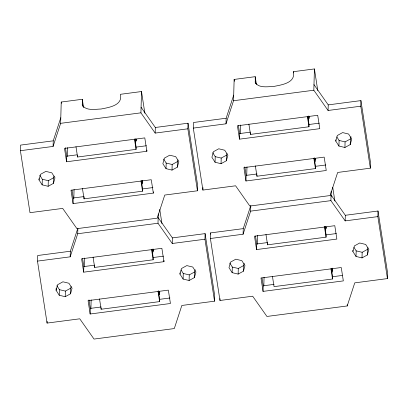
<?xml version="1.0" encoding="UTF-8"?>
<svg xmlns="http://www.w3.org/2000/svg" width="408" height="408" viewBox="0 0 408 408"><rect width="100%" height="100%" fill="white"/><g stroke="black" fill="none" stroke-linecap="round" stroke-linejoin="round"><path stroke-width="0.61" d="M141.071 107.238L155.326 127.485L188.017 123.211L197.605 185.191L197.452 190.786L164.756 195.06L157.213 218.163L76.933 228.659L62.684 208.406L29.988 212.68L20.4 150.705L20.558 145.105L53.249 140.831L60.792 117.733M39 179.887L40.525 174.313L45.839 171.391L51.826 172.834L54.983 177.796L53.458 183.371L48.144 186.293L42.157 184.85L39 179.887L39.035 178.643M37.485 261.11L37.643 255.515L70.334 251.236L77.877 228.138L77.719 233.738L70.176 256.836L37.485 261.11L47.073 323.085L79.769 318.811L94.019 339.063L174.298 328.567L181.841 305.465L214.537 301.191L214.69 295.596L205.102 233.621L172.406 237.895L158.156 217.643M42.157 184.85L42.31 179.255L39.785 175.282M48.144 186.293L48.302 180.698L53.611 177.776L54.07 176.103M47.073 323.085L47.124 321.224M20.4 150.705L53.091 146.431L53.249 140.831M53.458 183.371L53.611 177.776M53.091 146.431L60.639 123.328L61.231 102.041L82.299 99.287L83.604 107.717M56.085 290.292L57.61 284.718L62.924 281.8L68.911 283.244L72.068 288.206L70.543 293.78L65.229 296.698L59.237 295.254L56.085 290.292L56.136 288.43M59.237 295.254L59.395 289.66L56.87 285.687M146.9 150.032L146.865 151.271L66.586 161.767L66.739 156.172L65.423 147.66M67.351 156.422L67.601 147.63M65.229 296.698L65.382 291.103L70.696 288.181L71.155 286.508M70.176 256.836L70.334 251.236M70.543 293.78L70.696 288.181M153.372 191.857L153.337 193.101L73.058 203.597L73.211 197.997L71.992 190.092M73.823 198.247L74.072 189.46M134.9 139.194L136.124 147.099L136.058 149.369L77.576 157.014L77.622 155.315M82.431 106.325L82.299 99.287M141.372 181.019L142.596 188.924L142.53 191.194L84.048 198.839L84.094 197.141M163.98 260.437L163.95 261.681L83.671 272.177L83.824 266.577L82.6 258.672M84.436 266.827L84.68 258.04M90.142 314.002L88.072 300.625L168.351 290.129L170.422 303.506L90.142 314.002L90.296 308.402L88.98 299.89M90.907 308.652L91.152 299.865M151.985 249.604L153.209 257.509L153.143 259.774L94.661 267.418L94.707 265.72M158.36 290.817L159.681 299.334L159.615 301.599L101.133 309.244L101.164 308.111M188.017 123.211L187.859 128.811L155.167 133.084L140.918 112.832L141.51 91.545L120.442 94.299C123.017 105.575 108.717 107.467 101.031 109.018C95.084 109.191 85.073 111.2 82.156 104.514M155.167 133.084L155.326 127.485M205.102 233.621L204.944 239.216L172.252 243.489L157.998 223.242L158.263 213.879M166.025 168.657L162.869 163.695L164.393 158.12L169.708 155.198L175.695 156.641L178.852 161.604L177.327 167.178L172.013 170.1L166.025 168.657L166.178 163.057L163.654 159.089M172.013 170.1L172.171 164.501L177.485 161.578L177.939 159.905M172.252 243.489L172.406 237.895M177.327 167.178L177.485 161.578M179.954 274.1L181.478 268.525L186.793 265.603L192.78 267.046L195.937 272.009L194.412 277.583L189.098 280.505L183.11 279.062L179.954 274.1L179.989 272.855M183.11 279.062L183.263 273.462L181.055 269.989M313.981 84.629L328.231 104.882L360.927 100.608L370.515 162.583L370.357 168.178L337.666 172.457L330.123 195.554L249.844 206.05L235.595 185.798L202.898 190.072L193.31 128.097L193.463 122.502L226.16 118.228L233.702 95.125M189.098 280.505L189.256 274.905L194.565 271.988L195.177 269.754M194.412 277.583L194.565 271.988M202.898 190.072L202.97 187.588M331.255 196.274L331.067 195.034L345.316 215.286L378.012 211.013L387.6 272.988L387.442 278.587L354.751 282.861L347.208 305.959L266.929 316.455L252.674 296.208L219.983 300.482L210.395 238.501L210.548 232.907L243.244 228.633L250.594 206.127M215.062 162.241L211.91 157.279L213.435 151.705L218.744 148.787L224.737 150.231L227.894 155.193L226.364 160.767L221.054 163.69L215.062 162.241L215.22 156.647L212.696 152.679M221.054 163.69L221.207 158.09L226.522 155.167L226.981 153.495M219.983 300.482L220.034 298.615M193.31 128.097L226.001 123.823L226.16 118.228M226.364 160.767L226.522 155.167M226.001 123.823L233.544 100.725L234.141 79.433L255.209 76.678L256.418 84.507M232.147 272.651L228.99 267.689L230.515 262.115L235.829 259.192L241.822 260.636L244.973 265.598L243.449 271.172L238.134 274.094L232.147 272.651L232.305 267.051L229.781 263.084M239.496 139.164L237.425 125.786L317.705 115.291L319.775 128.668L239.496 139.164L239.649 133.564L238.425 125.659M240.261 133.814L240.506 125.026M238.134 274.094L238.292 268.495L243.607 265.572L244.219 263.344M210.395 238.501L243.086 234.228L243.244 228.633M243.449 271.172L243.607 265.572M245.968 180.989L243.897 167.611L324.176 157.116L326.247 170.493L245.968 180.989L246.121 175.389L244.805 166.877M246.733 175.639L246.978 166.852M307.81 116.591L309.029 124.496L308.968 126.761L250.487 134.405L250.517 133.273M243.086 234.228L250.629 211.13L250.787 205.53M255.342 83.717L255.209 76.678M314.185 157.809L315.501 166.321L315.44 168.586L256.958 176.231L256.989 175.098M256.576 249.569L254.505 236.191L334.79 225.695L336.855 239.073L256.576 249.569L256.734 243.974L255.51 236.069M257.346 244.219L257.591 235.431M263.048 291.394L260.982 278.016L341.261 267.52L343.327 280.898L263.048 291.394L263.206 285.799L261.982 277.894M263.818 286.044L264.063 277.256M324.799 226.389L326.114 234.901L326.053 237.165L267.566 244.81L267.602 243.678M317.776 90.612L314.42 68.937L293.352 71.691C295.928 82.967 281.622 84.859 273.936 86.414C267.995 86.583 257.978 88.592 255.061 81.911M360.927 100.608L360.769 106.202L328.078 110.476L313.823 90.229L314.42 68.937M328.078 110.476L328.231 104.882M378.012 211.013L377.854 216.607L345.163 220.886L330.908 200.634L331.168 191.27M335.779 141.086L337.304 135.512L342.618 132.59L348.605 134.033L351.762 138.995L350.237 144.57L344.923 147.492L338.936 146.049L335.779 141.086L335.815 139.842M272.442 276.303L274.038 286.635L332.525 278.99L332.586 276.726L331.362 268.821M338.936 146.049L339.089 140.449L336.88 136.976M344.923 147.492L345.076 141.892L350.39 138.975L351.002 136.746M345.163 220.886L345.316 215.286M350.237 144.57L350.39 138.975M347.208 305.959L347.244 304.715M352.864 251.491L354.389 245.917L359.698 242.995L365.69 244.438L368.847 249.4L367.317 254.975L362.008 257.897L356.016 256.454L352.864 251.491L352.895 250.247M356.016 256.454L356.174 250.859L353.965 247.386M362.008 257.897L362.161 252.302L367.475 249.38L367.934 247.707M367.317 254.975L367.475 249.38M135.272 142.667L136.211 140.123L136.007 139.062M141.744 184.493L142.683 181.948L142.377 180.356L142.754 182.764M152.357 253.077L153.296 250.527L152.99 248.936L153.372 251.415M158.829 294.902L159.768 292.352L159.564 291.292M308.178 120.064L309.121 117.514L308.815 115.923L309.198 118.402M314.65 161.889L315.593 159.339L315.389 158.279M325.263 230.469L326.206 227.919L326.002 226.858M331.735 272.294L332.678 269.744L332.372 268.153M60.639 123.328L140.918 112.832M233.544 100.725L313.823 90.229M66.739 156.172L77.036 154.826M136.124 147.099L146.416 145.753M239.649 133.564L250.548 132.141M309.029 124.496L319.321 123.15M73.211 197.997L84.109 196.574M142.596 188.924L152.888 187.583M246.121 175.389L257.02 173.966M315.501 166.321L325.798 164.975M77.719 233.738L157.998 223.242M250.629 211.13L330.908 200.634M83.824 266.577L94.722 265.154M153.209 257.509L163.501 256.163M256.734 243.974L267.633 242.546M326.114 234.901L336.406 233.554M90.296 308.402L101.194 306.979M159.681 299.334L169.973 297.988M263.206 285.799L274.105 284.371M332.586 276.726L342.276 275.461M339.089 140.449L345.076 141.892M215.22 156.647L221.207 158.09M166.178 163.057L172.171 164.501M356.174 250.859L362.161 252.302M42.31 179.255L48.302 180.698M232.305 267.051L238.292 268.495M183.263 273.462L189.256 274.905M59.395 289.66L65.382 291.103M360.769 106.202L370.357 168.178M377.854 216.607L387.442 278.587M332.75 187.394L334.856 201.016M315.379 158.35L315.568 159.554M325.997 226.95L326.186 228.189M332.464 268.755L332.744 270.565M308.101 116.321L308.678 120.039M314.568 158.095L315.129 161.706M325.186 226.726L325.762 230.444M331.653 268.5L332.209 272.116M307.367 116.423L308.968 126.761M313.839 158.248L315.44 168.586M324.452 226.828L326.053 237.165M330.924 268.653L332.525 278.99M293.352 71.691L293.536 72.894M248.885 124.068L250.487 134.405M255.357 165.893L256.958 176.231M265.97 234.478L267.566 244.81M234.141 79.433L234.427 81.289M210.548 232.907L210.742 234.156M187.859 128.811L197.452 190.786M204.944 239.216L214.537 301.191M141.51 91.545L144.865 113.22M159.742 209.381L161.951 223.625M146.865 151.271L144.794 137.894L64.515 148.39L66.586 161.767M153.337 193.101L151.266 179.724L70.987 190.22L73.058 203.597M163.95 261.681L161.879 248.304L81.6 258.8L83.671 272.177M136.002 139.148L136.292 141.005M159.559 291.363L159.742 292.567M135.196 138.929L135.675 142.025M141.658 180.703L142.127 183.712M152.281 249.334L152.852 253.052M158.743 291.108L159.304 294.719M134.462 139.031L136.058 149.369M140.933 180.856L142.53 191.194M151.541 249.436L153.143 259.774M158.018 291.261L159.615 301.599M75.975 146.676L77.576 157.014M82.447 188.501L84.048 198.839M93.06 257.081L94.661 267.418M99.532 298.906L101.133 309.244M61.231 102.041L61.424 103.28"/></g></svg>
